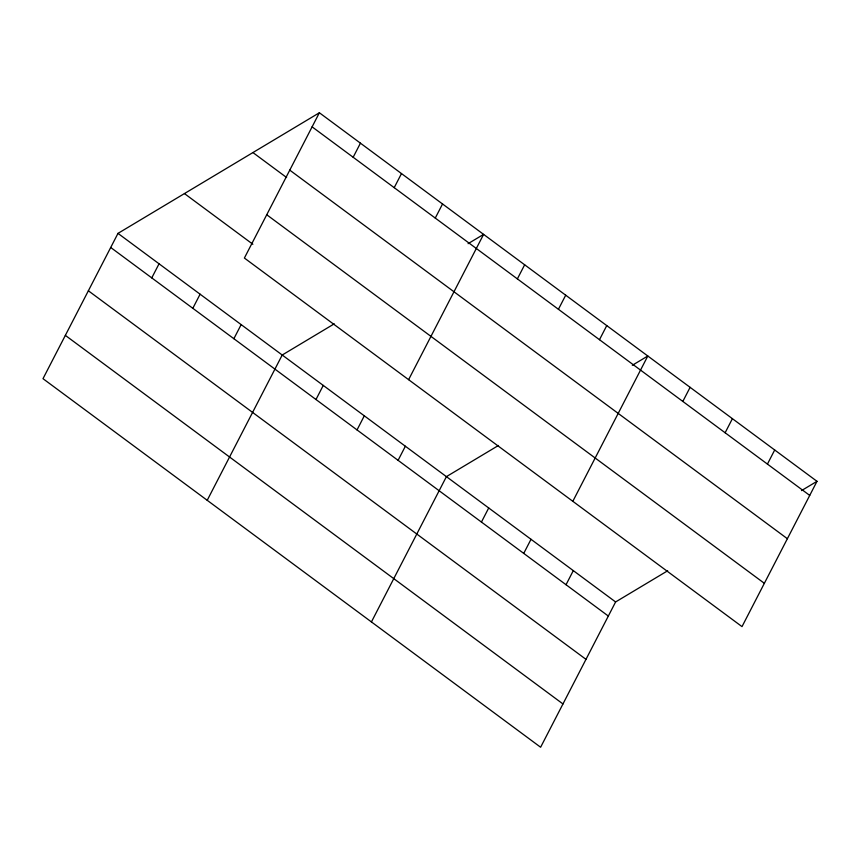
<?xml version="1.0" encoding="UTF-8"?>
<svg xmlns="http://www.w3.org/2000/svg" width="860" height="860" viewBox="0 0 860 860"><rect width="100%" height="100%" fill="white"/><g stroke="black" fill="none" stroke-linecap="round" stroke-linejoin="round"><path stroke-width="1.29" d="M319.382 112.757L244.391 258.043L742.008 626.617L817 481.32L319.382 112.757L117.992 233.382L43 378.679L540.617 747.243L615.609 601.957L667.672 570.771M151.768 277.887L159.046 263.794M192.823 308.299L200.1 294.195M233.877 338.7L241.155 324.607M353.159 157.262L360.437 143.158M207.217 500.305L282.209 355.019L334.26 323.833M394.213 187.663L401.491 173.57M315.986 399.513L323.252 385.42M435.267 218.075L442.545 203.971M357.04 429.925L364.307 415.831M408.608 379.668L483.599 234.382L468.087 243.67M398.094 460.326L405.361 446.233M517.376 278.887L524.654 264.794M371.423 621.93L446.415 476.644L498.477 445.458M558.43 309.288L565.708 295.195M481.439 522.063L488.716 507.97M599.484 339.7L606.751 325.607M523.74 553.388L531.018 539.295M572.824 501.305L647.806 356.008L632.304 365.296M566.03 584.725L573.308 570.621M682.829 401.437L690.107 387.333M725.13 432.763L732.408 418.669M767.432 464.088L774.699 449.995M801.488 490.608L817 481.32M312.105 126.85L809.722 495.414M289.766 170.14L787.384 538.715M252.926 152.564L286.606 177.515M266.74 214.753L764.357 583.317M184.448 193.575L252.872 244.261M117.992 233.382L615.609 601.957M110.714 247.486L608.332 616.05M88.365 290.777L585.982 659.341M65.349 335.379L562.967 703.953"/></g></svg>
